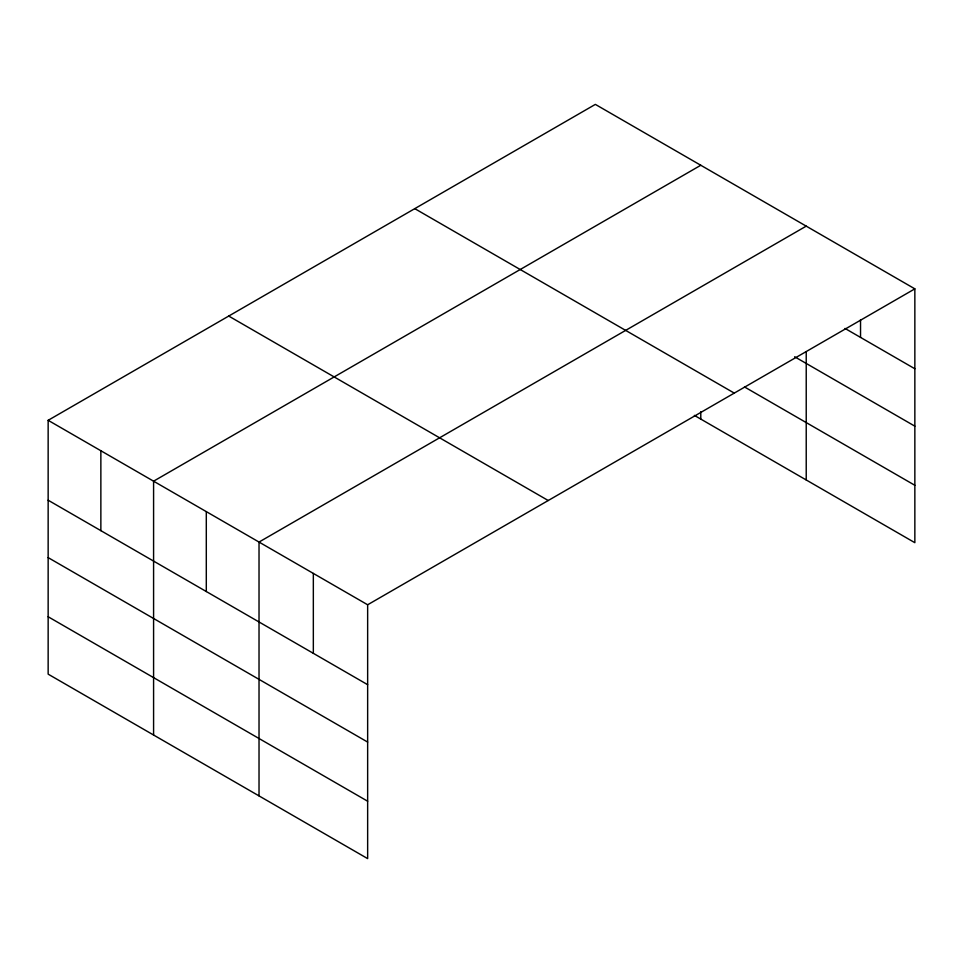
<?xml version="1.0" encoding="UTF-8"?>
<svg xmlns="http://www.w3.org/2000/svg" width="963" height="963" viewBox="0 0 963 963"><rect width="100%" height="100%" fill="white"/><g stroke="black" fill="none" stroke-linecap="round" stroke-linejoin="round"><path stroke-width="1.44" d="M914.85 288.852L595.351 104.389L48.15 420.313L48.15 674.148L367.649 858.611L367.649 604.776L914.85 288.852L914.85 542.687L694.359 415.378M700.787 165.263L153.586 481.187L153.586 735.022M806.224 226.136L259.023 542.061L259.023 795.895M845.02 328.443L914.85 368.769M794.644 356.755L914.85 426.164M744.495 386.945L914.85 485.292M414.776 208.646L734.275 393.109M228.725 316.057L548.224 500.519M48.15 420.313L367.649 604.776M48.15 500.218L367.649 684.681M48.15 557.613L367.649 742.076M48.15 616.753L367.649 801.216M860.537 319.644L860.537 337.399M806.224 351.664L806.224 479.971M700.787 411.743L700.787 419.098M313.336 573.418L313.336 653.323M206.299 511.618L206.299 591.535M100.862 450.756L100.862 530.661"/></g></svg>
